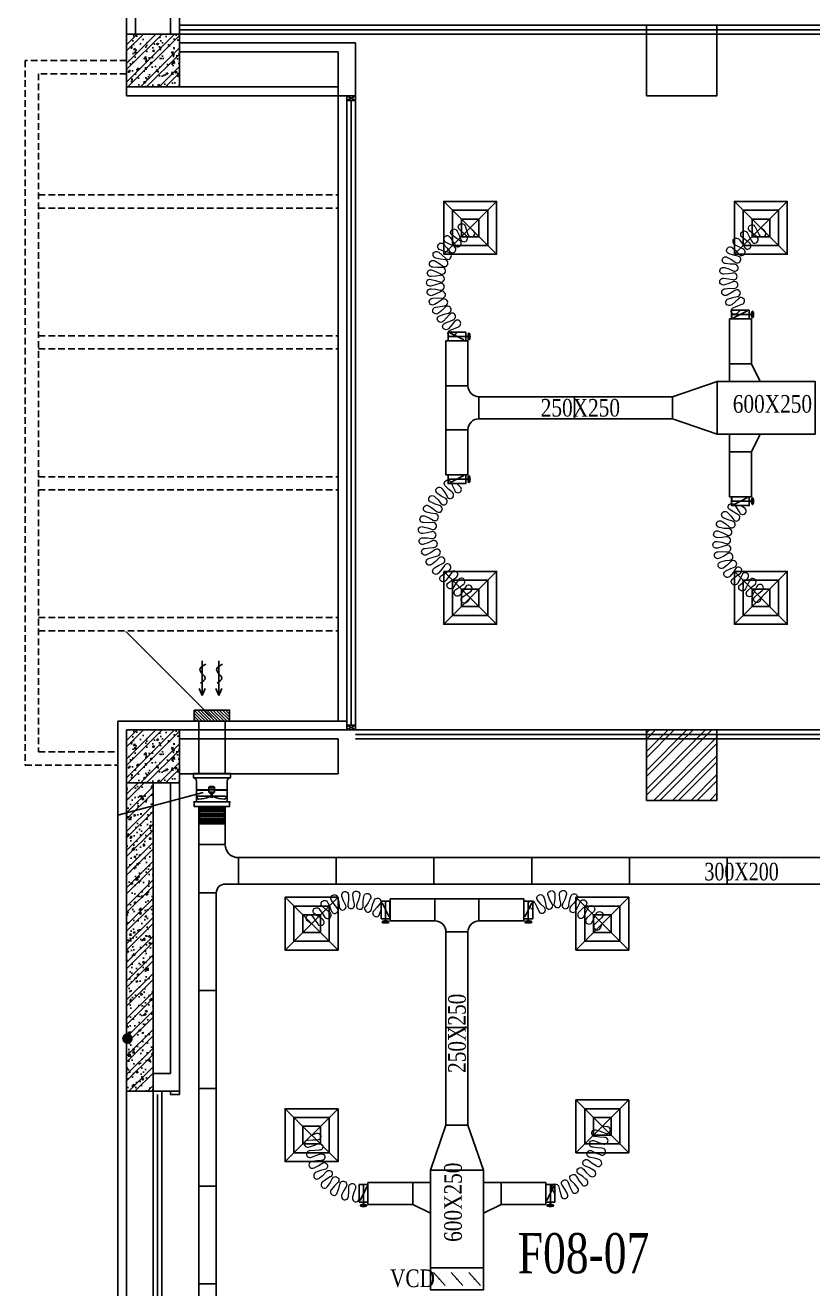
# Model space of a CAD drawing. Header units: metres. Extents: x 352651 to 1421851, y -87441 to -24441.
# Drawn here: x 990632 to 999570, y -62804 to -48460 of the extents above; entities that cross this region are included whole.
import ezdxf
from ezdxf.enums import TextEntityAlignment as Align

# ---------------------------------------------------------------- set-up
doc = ezdxf.new("R2010")
doc.units = ezdxf.units.M
doc.header["$LTSCALE"] = 300
doc.header["$MEASUREMENT"] = 0
doc.linetypes.add('DASHED2', pattern=[0.375, 0.25, -0.125])
for name, color, linetype in [('100', 2, 'CONTINUOUS'), ('bat noi mem', 4, 'CONTINUOUS'), ('CUA', 8, 'CONTINUOUS'), ('CUAGIO', 2, 'CONTINUOUS'), ('dien', 2, 'CONTINUOUS'), ('HATCH', 145, 'CONTINUOUS'), ('KHUAT', 8, 'DASHED2'), ('KT', 1, 'CONTINUOUS'), ('NOITHAT', 145, 'CONTINUOUS'), ('THAY', 9, 'CONTINUOUS'), ('TUONG', 7, 'CONTINUOUS'), ('vach', 6, 'CONTINUOUS')]:
    doc.layers.add(name, color=color, linetype=linetype)
doc.layers.add('noi mem', color=5, linetype='BATTING', lineweight=0)
doc.styles.add('PHU', font='vntimeh.shx', dxfattribs={"width": 0.8})
doc.styles.add('ROMANS', font='romans.shx', dxfattribs={"width": 0.75, "bigfont": 'romancvn.shx'})
doc.linetypes.add('BATTING', pattern='A,0.0001,-0.1,[134,ltypeshp.shx,S=0.1,R=0,X=-0.1,Y=0],-0.2,[134,ltypeshp.shx,S=0.1,R=180,X=0.1,Y=0],-0.1', length=0.4001)

# ---------------------------------------------------------------- blocks, each defined once
blk = doc.blocks.new('cot1')
at = {"layer": 'vach'}
blk.add_lwpolyline([(-400, -400), (400, -400), (400, 400), (-400, 400)], close=True, dxfattribs=at)
blk = doc.blocks.new('SAD')
at = {"layer": 'CUAGIO', "color": 8}
for p, q in [((-300, -300), (300, 300)), ((300, -300), (-300, 300))]:
    blk.add_line(p, q, dxfattribs=at)
at = {"layer": 'CUAGIO'}
blk.add_lwpolyline([(300, -300), (300, 300), (-300, 300), (-300, -300)], close=True, dxfattribs=at)
at = {"layer": 'CUAGIO', "color": 8}
for points in [[(200, -200), (200, 200), (-200, 200), (-200, -200)], [(100, -100), (100, 100), (-100, 100), (-100, -100)]]:
    blk.add_lwpolyline(points, close=True, dxfattribs=at)
blk = doc.blocks.new('1-van gio D200')
at = {"layer": 'CUAGIO'}
h = blk.add_hatch(dxfattribs=at)
h.set_pattern_fill('ANSI31', color=256, scale=100, style=0)
edge = h.paths.add_edge_path()
edge.add_ellipse((486127, -58494), major_axis=(-38.1, 0), ratio=0.310482, start_angle=0, end_angle=360, ccw=False)
for p, q in [((486167, -58437), (486087, -58277)), ((486127, -58257), (486127, -58494))]:
    blk.add_line(p, q, dxfattribs=at)
at = {"layer": 'CUAGIO', "const_width": 3}
for points in [[(486127, -58457), (486177, -58457), (486177, -58257), (486077, -58257), (486077, -58457), (486127, -58457)], [(486167, -58437), (486087, -58277)], [(486127, -58257), (486127, -58494)]]:
    blk.add_lwpolyline(points, dxfattribs=at)
at = {"layer": 'CUAGIO'}
blk.add_lwpolyline([(486177, -58457), (486077, -58457), (486077, -58257), (486177, -58257)], close=True, dxfattribs=at)
at = {"layer": 'CUAGIO', "const_width": 5.35}
blk.add_lwpolyline([(486131, -58357, -1), (486123, -58357, -1)], format="xyb", close=True, dxfattribs=at)
at = {"layer": 'CUAGIO', "extrusion": (0, 0, -1)}
blk.add_ellipse((486127, -58494), major_axis=(-38.1, 0), ratio=0.310482, start_param=-1.570796, end_param=4.712389, dxfattribs=at)
blk = doc.blocks.new('Quat thong gio 2')
at = {"layer": 'CUAGIO', "color": 2}
for p, q in [((604439, -54339), (604439, -54304)), ((604439, -54689), (604439, -54339)), ((604439, -54339), (604676, -54339)), ((604504, -54352), (604504, -54499)), ((604574, -54339), (604574, -54478)), ((604576, -54339), (604576, -54478)), ((604711, -54304), (604711, -54724)), ((604711, -54304), (604711, -54304)), ((604493, -54499), (604493, -54511)), ((604493, -54499), (604512, -54499)), ((604504, -54486), (604497, -54486)), ((604500, -54486), (604500, -54499)), ((604512, -54499), (604512, -54511)), ((604512, -54506), (604535, -54506)), ((604535, -54494), (604551, -54479)), ((604535, -54494), (604535, -54511)), ((604551, -54479), (604551, -54511)), ((604551, -54479), (604598, -54479)), ((604575, -54543), (604575, -54479)), ((604598, -54479), (604598, -54543)), ((604613, -54494), (604613, -54511)), ((604493, -54523), (604493, -54511)), ((604493, -54523), (604512, -54523)), ((604504, -54536), (604497, -54536)), ((604500, -54536), (604500, -54523)), ((604504, -54670), (604504, -54523)), ((604512, -54523), (604512, -54511)), ((604512, -54516), (604535, -54516)), ((604535, -54528), (604535, -54511)), ((604535, -54528), (604551, -54543)), ((604551, -54543), (604551, -54511)), ((604551, -54543), (604598, -54543)), ((604574, -54543), (604574, -54689)), ((604576, -54543), (604576, -54689)), ((604613, -54528), (604613, -54511)), ((604439, -54689), (604676, -54689)), ((604439, -54689), (604439, -54724)), ((604711, -54724), (604711, -54724))]:
    blk.add_line(p, q, dxfattribs=at)
at = {"layer": 'CUAGIO', "color": 2, "const_width": 1}
for points in [[(604439, -54304), (604439, -54339)], [(604439, -54724), (604439, -54689)]]:
    blk.add_lwpolyline(points, dxfattribs=at)
for points in [[(604711, -54304), (604711, -54304, -0.414214), (604676, -54339), (604439, -54339)], [(604711, -54724), (604711, -54724, 0.414214), (604676, -54689), (604439, -54689)]]:
    blk.add_lwpolyline(points, format="xyb", dxfattribs=at)
at = {"layer": 'CUAGIO', "color": 2}
for points in [[(604497, -54486, -0.067078), (604469, -54367, -0.673836), (604504, -54352)], [(604497, -54536, 0.067078), (604469, -54655, 0.673836), (604504, -54670)]]:
    blk.add_lwpolyline(points, format="xyb", dxfattribs=at)
for centre, radius, start, end in [((604676, -54304), 35, 270, 0), ((604575, -54478), 1.5, 213.5573, 326.4427), ((604598, -54494), 15, 0, 90), ((604575, -54544), 1.5, 33.5573, 146.4427), ((604598, -54528), 15, 270, 0), ((604676, -54724), 35, 0, 90)]:
    blk.add_arc(centre, radius, start, end, dxfattribs=at)

msp = doc.modelspace()

# ---------------------------------------------------------------- hatches: boundary and pattern name
at = {"layer": 'dien'}
h = msp.add_hatch(dxfattribs=at)
h.set_pattern_fill('ANSI31', color=256, scale=200, angle=90, style=0)
h.set_pattern_definition([(135, (1001269.04, -816146.812), (-17.6776695, -17.6776695), [])])
h.paths.add_polyline_path([(992550.5, -56233.6), (992550.5, -56359.6), (992950.5, -56359.6), (992950.5, -56233.6)])
at = {"layer": 'HATCH', "linetype": 'Continuous'}
h = msp.add_hatch(dxfattribs=at)
h.set_pattern_fill('ANSI32', color=256, scale=400, style=0)
h.set_pattern_definition([(45, (533849.62, -347750.56), (-106.066017, 106.066017), []), (45, (533920.34, -347750.56), (-106.066017, 106.066017), [])])
h.paths.add_polyline_path([(992082.1, -57059.6), (991782.1, -57059.6), (991782.1, -58612.5), (992082.1, -58612.5)])
h.paths.add_polyline_path([(992082.1, -58612.5), (991782.1, -58612.5), (991782.1, -59359.6), (992082.1, -59359.6)])
h.paths.add_polyline_path([(992082.1, -59359.6), (991782.1, -59359.6), (991782.1, -60559.6), (992082.1, -60559.6)])
h = msp.add_hatch(dxfattribs=at)
h.set_pattern_fill('AR-CONC,_O', color=256, scale=30)
h.set_pattern_definition([(50, (533849.62, -347750.56), (215.178055, -18.82564), [22.5, -247.5]), (355, (533849.62, -347750.56), (-41.6254, 225.65764), [18, -198]), (100.4514, (533867.56, -347752.12), (173.552815, 206.83186), [19.12206, -210.34263]), (46.1842, (533849.62, -347690.56), (320.17231, -49.6557), [33.75, -371.25]), (96.6356, (533876.3, -347694.7), (280.39881, 292.23536), [28.68309, -315.5139]), (351.1842, (533849.62, -347690.56), (280.39858, 292.23558), [27, -297]), (21, (533879.62, -347705.56), (179.072116, -120.78567), [22.5, -247.5]), (326, (533879.62, -347705.56), (72.9946, 217.54501), [18, -198]), (71.4514, (533894.55, -347715.62), (252.06679, 96.75915), [19.12206, -210.34263]), (37.5, (533849.624, -347750.556), (3.647957, 99.868156), [0, -195.6, 0, -201, 0, -198.75]), (7.5, (533849.62, -347750.56), (78.920861, 118.323514), [0, -114.6, 0, -191.1, 0, -75.75]), (327.5, (533782.724, -347750.556), (160.146731, -6.766462), [0, -75, 0, -234, 0, -310.5]), (317.5, (533752.72, -347750.56), (174.95585, 30.031495), [0, -97.5, 0, -155.4, 0, -220.5])])
h.paths.add_polyline_path([(992082.1, -57059.6), (991782.1, -57059.6), (991782.1, -57584, -0.5724516), (991826.8, -57610.2, -0.5724516), (991782.1, -57636.4), (991782.1, -58612.5), (992082.1, -58612.5)])
h.paths.add_polyline_path([(992082.1, -58612.5), (991782.1, -58612.5), (991782.1, -59359.6), (992082.1, -59359.6)])
h.paths.add_polyline_path([(992082.1, -59359.6), (991782.1, -59359.6), (991782.1, -60559.6), (992082.1, -60559.6)])
at = {"layer": 'NOITHAT', "linetype": 'Continuous'}
h = msp.add_hatch(dxfattribs=at)
h.set_pattern_fill('ANSI32,_O', color=256, scale=400)
h.set_pattern_definition([(45, (622184.75, -361850.56), (-106.066017, 106.066017), []), (45, (622255.46, -361850.56), (-106.066017, 106.066017), [])])
h.paths.add_polyline_path([(992082.1, -48959.6), (992082.1, -48559.6), (991782.1, -48559.6), (991782.1, -48959.6)])
h.paths.add_polyline_path([(992382.1, -48959.6), (992382.1, -48559.6), (992082.1, -48559.6), (992082.1, -48959.6)])
h.paths.add_polyline_path([(992082.1, -48959.6), (992082.1, -49159.6), (992382.1, -49159.6), (992382.1, -48959.6)])
h.paths.add_polyline_path([(992082.1, -49159.6), (992082.1, -48959.6), (991782.1, -48959.6), (991782.1, -49159.6)])
h = msp.add_hatch(dxfattribs=at)
h.set_pattern_fill('AR-CONC,_O', color=256, scale=30)
h.set_pattern_definition([(50, (622184.75, -361850.56), (215.178055, -18.82564), [22.5, -247.5]), (355, (622184.75, -361850.56), (-41.6254, 225.65764), [18, -198]), (100.4514, (622202.68, -361852.12), (173.552815, 206.83186), [19.12206, -210.34263]), (46.1842, (622184.75, -361790.56), (320.17231, -49.6557), [33.75, -371.25]), (96.6356, (622211.43, -361794.7), (280.39881, 292.23536), [28.68309, -315.5139]), (351.1842, (622184.75, -361790.56), (280.39858, 292.23558), [27, -297]), (21, (622214.75, -361805.56), (179.072116, -120.78567), [22.5, -247.5]), (326, (622214.75, -361805.56), (72.9946, 217.54501), [18, -198]), (71.4514, (622229.68, -361815.62), (252.06679, 96.75915), [19.12206, -210.34263]), (37.5, (622184.75, -361850.556), (3.647957, 99.868156), [0, -195.6, 0, -201, 0, -198.75]), (7.5, (622184.75, -361850.56), (78.920861, 118.323514), [0, -114.6, 0, -191.1, 0, -75.75]), (327.5, (622117.85, -361850.556), (160.146731, -6.766462), [0, -75, 0, -234, 0, -310.5]), (317.5, (622087.85, -361850.56), (174.95585, 30.031495), [0, -97.5, 0, -155.4, 0, -220.5])])
h.paths.add_polyline_path([(992082.1, -48959.6), (992082.1, -48559.6), (991782.1, -48559.6), (991782.1, -48959.6)])
h.paths.add_polyline_path([(992382.1, -48959.6), (992382.1, -48559.6), (992082.1, -48559.6), (992082.1, -48959.6)])
h.paths.add_polyline_path([(992082.1, -48959.6), (992082.1, -49159.6), (992382.1, -49159.6), (992382.1, -48959.6)])
h.paths.add_polyline_path([(992082.1, -49159.6), (992082.1, -48959.6), (991782.1, -48959.6), (991782.1, -49159.6)])
h = msp.add_hatch(dxfattribs=at)
h.set_pattern_fill('ANSI32,_O', color=256, scale=400)
h.set_pattern_definition([(45, (622184.75, -369750.56), (-106.066017, 106.066017), []), (45, (622255.46, -369750.56), (-106.066017, 106.066017), [])])
h.paths.add_polyline_path([(992082.1, -56859.6), (992082.1, -56459.6), (991782.1, -56459.6), (991782.1, -56859.6)])
h.paths.add_polyline_path([(992382.1, -56859.6), (992382.1, -56459.6), (992082.1, -56459.6), (992082.1, -56859.6)])
h.paths.add_polyline_path([(992082.1, -56859.6), (992082.1, -57059.6), (992382.1, -57059.6), (992382.1, -56859.6)])
h.paths.add_polyline_path([(992082.1, -57059.6), (992082.1, -56859.6), (991782.1, -56859.6), (991782.1, -57059.6)])
h = msp.add_hatch(dxfattribs=at)
h.set_pattern_fill('AR-CONC,_O', color=256, scale=30)
h.set_pattern_definition([(50, (622184.75, -369750.56), (215.178055, -18.82564), [22.5, -247.5]), (355, (622184.75, -369750.56), (-41.6254, 225.65764), [18, -198]), (100.4514, (622202.68, -369752.12), (173.552815, 206.83186), [19.12206, -210.34263]), (46.1842, (622184.75, -369690.56), (320.17231, -49.6557), [33.75, -371.25]), (96.6356, (622211.43, -369694.7), (280.39881, 292.23536), [28.68309, -315.5139]), (351.1842, (622184.75, -369690.56), (280.39858, 292.23558), [27, -297]), (21, (622214.75, -369705.56), (179.072116, -120.78567), [22.5, -247.5]), (326, (622214.75, -369705.56), (72.9946, 217.54501), [18, -198]), (71.4514, (622229.68, -369715.62), (252.06679, 96.75915), [19.12206, -210.34263]), (37.5, (622184.75, -369750.556), (3.647957, 99.868156), [0, -195.6, 0, -201, 0, -198.75]), (7.5, (622184.75, -369750.56), (78.920861, 118.323514), [0, -114.6, 0, -191.1, 0, -75.75]), (327.5, (622117.85, -369750.556), (160.146731, -6.766462), [0, -75, 0, -234, 0, -310.5]), (317.5, (622087.85, -369750.56), (174.95585, 30.031495), [0, -97.5, 0, -155.4, 0, -220.5])])
h.paths.add_polyline_path([(992082.1, -56859.6), (992082.1, -56459.6), (991782.1, -56459.6), (991782.1, -56859.6)])
h.paths.add_polyline_path([(992382.1, -56859.6), (992382.1, -56459.6), (992082.1, -56459.6), (992082.1, -56859.6)])
h.paths.add_polyline_path([(992082.1, -56859.6), (992082.1, -57059.6), (992382.1, -57059.6), (992382.1, -56859.6)])
h.paths.add_polyline_path([(992082.1, -57059.6), (992082.1, -56859.6), (991782.1, -56859.6), (991782.1, -57059.6)])
h = msp.add_hatch(dxfattribs=at)
h.set_pattern_fill('ANSI32,_O', color=256, scale=400)
h.set_pattern_definition([(45, (174941.88, -151621.38), (-106.066017, 106.066017), []), (45, (175012.59, -151621.38), (-106.066017, 106.066017), [])])
h.paths.add_polyline_path([(997682.1, -57259.6), (998482.1, -57259.6), (998482.1, -56459.6), (997682.1, -56459.6)])

# ---------------------------------------------------------------- linework, layer by layer
at = {"layer": '100', "color": 3}
msp.add_line((991774.5, -55343.7), (992750.4, -56319.6), dxfattribs=at)
at = {"layer": 'bat noi mem'}
for p, q in [((992621, -57327), (992601, -57347)), ((992900.6, -57347), (992601, -57347)), ((992601, -57347), (992621, -57367)), ((992621, -57367), (992601, -57387)), ((992880.6, -57327), (992621, -57327)), ((992880.6, -57367), (992621, -57367)), ((992880.6, -57327), (992900.6, -57347)), ((992900.6, -57347), (992880.6, -57367)), ((992880.6, -57367), (992900.6, -57387)), ((992900.6, -57387), (992601, -57387)), ((992601, -57387), (992621, -57407)), ((992621, -57407), (992601, -57427)), ((992900.6, -57427), (992601, -57427)), ((992601, -57427), (992621, -57447)), ((992621, -57447), (992601, -57467)), ((992900.6, -57467), (992601, -57467)), ((992601, -57467), (992621, -57487)), ((992621, -57487), (992601, -57507)), ((992900.6, -57507), (992601, -57507)), ((992601, -57507), (992621, -57527)), ((992880.6, -57407), (992621, -57407)), ((992880.6, -57447), (992621, -57447)), ((992880.6, -57487), (992621, -57487)), ((992900.6, -57387), (992880.6, -57407)), ((992880.6, -57407), (992900.6, -57427)), ((992900.6, -57427), (992880.6, -57447)), ((992880.6, -57447), (992900.6, -57467)), ((992900.6, -57467), (992880.6, -57487)), ((992880.6, -57487), (992900.6, -57507)), ((992900.6, -57507), (992880.6, -57527)), ((992900.6, -57527), (992601, -57527))]:
    msp.add_line(p, q, dxfattribs=at)
at = {"layer": 'CUA', "linetype": 'Continuous'}
for p, q in [((992382.1, -48459.6), (1003182.1, -48459.6)), ((992382.1, -48509.6), (1003182.1, -48509.6)), ((992382.1, -48559.6), (1003182.1, -48559.6)), ((994282.1, -49312.3), (994282.1, -56406.8)), ((994332.1, -49312.3), (994332.1, -56406.8)), ((994382.1, -49212.3), (994382.1, -56406.8)), ((994382.1, -56459.6), (1003182.1, -56459.6)), ((994382.1, -56509.6), (1003182.1, -56509.6)), ((994382.1, -56559.6), (1003182.1, -56559.6)), ((992082.1, -64559.6), (992082.1, -60559.6)), ((992082.1, -60559.6), (992082.1, -64559.6)), ((992132.1, -60599.6), (992132.1, -64519.6)), ((992182.1, -60559.6), (992182.1, -64559.6))]:
    msp.add_line(p, q, dxfattribs=at)
at = {"layer": 'CUA'}
for p, q in [((994381.7, -49259.6), (994282.1, -49259.6)), ((994381.7, -49259.6), (994282.1, -49312.3)), ((994282.1, -49259.6), (994381.7, -49312.3)), ((994282.1, -49259.6), (994282.1, -49312.3)), ((994282.1, -49312.3), (994381.7, -49312.3)), ((994381.7, -49259.6), (994381.7, -49312.3)), ((994282.1, -56406.8), (994381.7, -56406.8)), ((994381.7, -56459.6), (994282.1, -56406.8)), ((994282.1, -56459.6), (994381.7, -56406.8)), ((994282.1, -56459.6), (994282.1, -56406.8)), ((994381.7, -56459.6), (994282.1, -56459.6)), ((994381.7, -56459.6), (994381.7, -56406.8))]:
    msp.add_line(p, q, dxfattribs=at)
at = {"layer": 'CUA', "linetype": 'Continuous'}
msp.add_lwpolyline([(992382.1, -60559.6), (992382.1, -60599.6), (992282.1, -60599.6), (992282.1, -60559.6)], close=True, dxfattribs=at)
at = {"layer": 'CUAGIO'}
for p, q in [((998875.3, -51792.4), (998625.3, -51792.4)), ((998625.3, -51792.4), (998625.3, -52502.4)), ((998875.3, -52302.4), (998875.3, -51792.4)), ((995657.1, -52042.4), (995407.1, -52042.4)), ((998875.3, -52302.4), (998625.3, -52302.4)), ((998875.3, -52302.4), (998975.3, -52502.4)), ((995657.1, -52552.4), (995407.1, -52552.4)), ((995782.1, -52677.4), (995782.1, -52927.4)), ((995407.1, -53052.4), (995657.1, -53052.4)), ((998625.3, -53812.4), (998625.3, -53102.4)), ((998875.3, -53302.4), (998975.3, -53102.4)), ((998875.3, -53302.4), (998625.3, -53302.4)), ((998875.3, -53302.4), (998875.3, -53812.4)), ((995657.1, -53562.4), (995407.1, -53562.4)), ((998875.3, -53812.4), (998625.3, -53812.4)), ((992600.5, -56359.6), (992600.6, -56955)), ((992900.6, -56955), (992900.5, -56359.6)), ((992540.5, -57005), (992540.5, -56955)), ((992550.5, -56955), (992950.5, -56955)), ((992960.5, -57005), (992960.5, -56955)), ((992550.5, -57327), (992550.5, -57277)), ((992550.5, -57277), (992550.5, -57327)), ((992550.5, -57327), (992950.5, -57327)), ((992900.5, -57327), (992600.5, -57327)), ((992600.6, -57327), (992600.6, -57759.6)), ((992900.6, -57753.6), (992900.6, -57327)), ((992950.5, -57327), (992950.5, -57277)), ((992950.5, -57327), (992950.5, -57277)), ((992600.6, -57759.6), (992600.6, -63914)), ((992900.6, -57759.6), (992600.6, -57759.6)), ((993409.7, -57909.6), (993050.6, -57909.6)), ((993050.6, -57909.6), (993050.6, -58209.6)), ((993409.7, -57909.6), (1002640.6, -57909.6)), ((994160.6, -57909.6), (994160.6, -58209.6)), ((995270.6, -57909.6), (995270.6, -58209.6)), ((996380.6, -57909.6), (996380.6, -58209.6)), ((997490.6, -57909.6), (997490.6, -58209.6)), ((998600.6, -57909.6), (998600.6, -58209.6)), ((998600.6, -57909.6), (998600.6, -58209.6)), ((993409.7, -58209.6), (992900.6, -58209.6)), ((993409.7, -58209.6), (1007190.1, -58209.5)), ((992800.6, -58309.6), (992600.6, -58309.6)), ((992800.6, -58303.6), (992800.6, -63913.4)), ((994772.1, -58628), (994772.1, -58378)), ((995282.1, -58628), (995282.1, -58378)), ((995782.1, -58378), (995782.1, -58628)), ((996292.1, -58628), (996292.1, -58378)), ((995407.1, -58753), (995657.1, -58753)), ((992800.6, -59419.6), (992600.6, -59419.6)), ((992800.6, -60529.6), (992600.6, -60529.6)), ((992800.6, -61639.6), (992600.6, -61639.6)), ((994522.1, -61846.1), (994522.1, -61596.1)), ((994522.1, -61596.1), (995232.1, -61596.1)), ((995032.1, -61846.1), (995032.1, -61596.1)), ((996542.1, -61596.1), (995832.1, -61596.1)), ((996032.1, -61846.1), (996032.1, -61596.1)), ((996542.1, -61846.1), (996542.1, -61596.1)), ((995032.1, -61846.1), (994522.1, -61846.1)), ((995032.1, -61846.1), (995232.1, -61946.1)), ((996032.1, -61846.1), (995832.1, -61946.1)), ((996032.1, -61846.1), (996542.1, -61846.1)), ((995832.1, -62568), (995232.1, -62568)), ((995399, -62767.3), (995265.1, -62618.7)), ((995599, -62767.3), (995465.1, -62618.7)), ((995799, -62767.3), (995665.1, -62618.7)), ((992800.6, -62749.6), (992600.6, -62749.6))]:
    msp.add_line(p, q, dxfattribs=at)
at = {"layer": 'CUAGIO', "ltscale": 1.5}
for p, q in [((995407.1, -52042.4), (995407.1, -53562.4)), ((994772.1, -58378), (996292.1, -58378))]:
    msp.add_line(p, q, dxfattribs=at)
at = {"layer": 'CUAGIO', "color": 6, "ltscale": 100}
for p, q in [((992640, -55675), (992640, -56070)), ((992830, -55675), (992830, -56070)), ((992640, -56070), (992605.3, -55988.6)), ((992640, -56070), (992674.8, -55988.6)), ((992830, -56070), (992795.3, -55988.6)), ((992830, -56070), (992864.8, -55988.6))]:
    msp.add_line(p, q, dxfattribs=at)
at = {"layer": 'CUAGIO', "color": 2}
for p, q in [((992600.5, -56955), (992900.5, -56955)), ((992900.5, -57327), (992600.5, -57327))]:
    msp.add_line(p, q, dxfattribs=at)
at = {"layer": 'CUAGIO', "color": 3}
msp.add_line((991682.1, -57425.8), (992650.8, -57170.9), dxfattribs=at)
at = {"layer": 'CUAGIO'}
for points in [[(998850.3, -51792.4), (998850.3, -51742.4), (998650.3, -51742.4), (998650.3, -51792.4)], [(998487.1, -53102.4), (998487.1, -52502.4), (997977.1, -52677.4), (997977.1, -52927.4)], [(997977.1, -52677.4), (996867.1, -52677.4), (996867.1, -52927.4), (997977.1, -52927.4)], [(998850.3, -53812.4), (998850.3, -53862.4), (998650.3, -53862.4), (998650.3, -53812.4)], [(995407.1, -60948), (995407.1, -59838), (995657.1, -59838), (995657.1, -60948)], [(995832.1, -61458), (995232.1, -61458), (995407.1, -60948), (995657.1, -60948)], [(994522.1, -61821.1), (994472.1, -61821.1), (994472.1, -61621.1), (994522.1, -61621.1)], [(996542.1, -61821.1), (996592.1, -61821.1), (996592.1, -61621.1), (996542.1, -61621.1)], [(995232.1, -62568), (995832.1, -62568), (995832.1, -62818), (995232.1, -62818)]]:
    msp.add_lwpolyline(points, close=True, dxfattribs=at)
for points in [[(995657.1, -52042.4), (995657.1, -52552.4, 0.4142136), (995782.1, -52677.4), (996867.1, -52677.4), (996867.1, -52927.4), (995782.1, -52927.4, 0.4142136), (995657.1, -53052.4), (995657.1, -53237.4)], [(995657.1, -53562.4), (995657.1, -53052.4, -0.4142136), (995782.1, -52927.4), (996867.1, -52927.4), (996867.1, -52677.4), (995782.1, -52677.4, -0.4142136), (995657.1, -52552.4), (995657.1, -52367.4)], [(994772.1, -58628), (995282.1, -58628, -0.4142136), (995407.1, -58753), (995407.1, -59838), (995657.1, -59838), (995657.1, -58753, -0.4142136), (995782.1, -58628), (995967.1, -58628)], [(996292.1, -58628), (995782.1, -58628, 0.4142136), (995657.1, -58753), (995657.1, -59838), (995407.1, -59838), (995407.1, -58753, 0.4142136), (995282.1, -58628), (995097.1, -58628)]]:
    msp.add_lwpolyline(points, format="xyb", dxfattribs=at)
at = {"layer": 'CUAGIO', "color": 2}
for points in [[(998487.1, -52502.4), (998487.1, -53102.4), (999597.1, -53102.4), (999597.1, -52502.4)], [(992540.5, -57005), (992960.5, -57005), (992960.5, -56955), (992540.5, -56955)], [(992550.5, -57277), (992950.5, -57277), (992950.5, -57327), (992550.5, -57327)], [(995232.1, -61458), (995832.1, -61458), (995832.1, -62568), (995232.1, -62568)]]:
    msp.add_lwpolyline(points, close=True, dxfattribs=at)
at = {"layer": 'CUAGIO', "const_width": 10}
for points in [[(995327.1, -62693, 1), (995337.1, -62693, 1)], [(995527.1, -62693, 1), (995537.1, -62693, 1)], [(995727.1, -62693, 1), (995737.1, -62693, 1)]]:
    msp.add_lwpolyline(points, format="xyb", close=True, dxfattribs=at)
at = {"layer": 'CUAGIO'}
for centre, radius, start, end in [((993050.6, -57759.6), 150, 180.0053, 270), ((992900.6, -58309.6), 100, 90, 180)]:
    msp.add_arc(centre, radius, start, end, dxfattribs=at)
at = {"layer": 'CUAGIO', "color": 9, "ltscale": 100}
for points in [[(992680, -55713), (992612.5, -55778.5), (992674.5, -55871), (992620.5, -55927)], [(992870, -55713), (992802.5, -55778.5), (992864.5, -55871), (992810.5, -55927)]]:
    msp.add_spline(points, degree=3, dxfattribs=at)
at = {"layer": 'dien'}
msp.add_lwpolyline([(992550.5, -56233.6), (992550.5, -56359.6), (992950.5, -56359.6), (992950.5, -56233.6)], close=True, dxfattribs=at)
at = {"layer": 'KHUAT'}
for p, q in [((990632.1, -48859.6), (990632.1, -56859.6)), ((991782.1, -48859.6), (990632.1, -48859.6)), ((991782.1, -49009.6), (990782.1, -49009.6)), ((990782.1, -49009.6), (990782.1, -56709.6)), ((990782.1, -50384.6), (994182.1, -50384.6)), ((990782.1, -50534.6), (994182.1, -50534.6)), ((990782.1, -51984.6), (994182.1, -51984.6)), ((990782.1, -52134.6), (994182.1, -52134.6)), ((990782.1, -53584.6), (994182.1, -53584.6)), ((990782.1, -53734.6), (994182.1, -53734.6)), ((990782.1, -55184.6), (994182.1, -55184.6)), ((990782.1, -55334.6), (994182.1, -55334.6)), ((990782.1, -56709.6), (991682.1, -56709.6)), ((990632.1, -56859.6), (991682.1, -56859.6))]:
    msp.add_line(p, q, dxfattribs=at)
at = {"layer": 'noi mem', "linetype": 'ByBlock', "ltscale": 1.5}
for points in [[(995532.1, -51942.4), (995499.4, -51982.1, -1.3333333), (995454.8, -51921.8), (995502.4, -51902.1), (995550, -51882.5, 1.3333333), (995505.5, -51822.2), (995472.7, -51861.9), (995439.9, -51901.7, -1.3333333), (995395.3, -51841.4), (995443, -51821.7), (995490.6, -51802.2, 1.3333333), (995446.2, -51741.8), (995413.3, -51781.4), (995378, -51819.5, -1.3333333), (995336.8, -51756.9), (995385.9, -51739.6), (995435.2, -51726.4, 1.3333333), (995398.8, -51660.9), (995361.6, -51695.9), (995321.1, -51728.5, -1.3333333), (995289.5, -51660.4), (995340.5, -51650.5), (995391.3, -51644.7, 1.3333333), (995364.8, -51574.6), (995322.8, -51603.8), (995278, -51630.1, -1.3333333), (995256.7, -51558.1), (995308.7, -51555.8), (995359.7, -51557.5, 1.3333333), (995343.8, -51484.2), (995298, -51506.9), (995249.8, -51526.4, -1.3333333), (995239.3, -51452.2), (995291, -51457.4), (995341.3, -51466.5, 1.3333333), (995336.2, -51391.7), (995287.6, -51407.5), (995237.1, -51419.8, -1.3333333), (995237.5, -51344.8), (995287.9, -51357.5), (995336.3, -51373.9, 1.3333333), (995342.2, -51299.1), (995291.8, -51307.7), (995240, -51312.4, -1.3333333), (995251.4, -51238.3), (995299.4, -51258.3), (995344.9, -51281.5, 1.3333333), (995361.7, -51208.4), (995310.6, -51209.5), (995258.7, -51206.6, -1.3333333), (995280.7, -51134.9), (995325.3, -51161.7), (995366.9, -51191.4, 1.3333333), (995394.2, -51121.5), (995343.5, -51115.1), (995292.6, -51104.7, -1.3333333), (995324.9, -51037), (995365, -51070), (995401.8, -51105.4, 1.3333333), (995439, -51040.3), (995389.8, -51026.6), (995341, -51008.8, -1.3333333), (995382.8, -50946.6), (995417.7, -50985.1), (995449, -51025.5, 1.3333333), (995495.3, -50966.5), (995448.6, -50945.8), (995402.9, -50921, -1.3333333), (995453.4, -50865.6), (995482.3, -50908.8), (995507.3, -50953.3, 1.3333333), (995561.7, -50901.7), (995518.6, -50874.4), (995477, -50843.2, -1.3333333), (995535, -50795.8), (995557.3, -50842.7), (995575.5, -50890.5, 1.3333333), (995636.9, -50847.4), (995598.2, -50814), (995560.5, -50778.8, -1.3333333), (995623.4, -50738), (995640.2, -50786.8), (995656.9, -50835.5, 1.3333333), (995719.8, -50794.7), (995682.1, -50759.6)], [(998750.3, -51692.4), (998713.3, -51727.5, -1.3333333), (998673.1, -51664.1), (998720.6, -51645.6), (998768.1, -51627.3, 1.3333333), (998728.1, -51563.9), (998691.1, -51598.9), (998651.1, -51631.6, -1.3333333), (998615.5, -51565.6), (998664.8, -51550.2), (998714.1, -51540.4, 1.3333333), (998685.4, -51471.1), (998643.6, -51499.1), (998597.9, -51523.1, -1.3333333), (998576.4, -51451.2), (998627.8, -51446.1), (998678.1, -51446.5, 1.3333333), (998664, -51372.8), (998617.4, -51391.8), (998567.7, -51406, -1.3333333), (998561.2, -51331.3), (998612.6, -51336.7), (998661.7, -51347.2, 1.3333333), (998662.8, -51272.2), (998613.4, -51281.4), (998561.9, -51285.2, -1.3333333), (998570.6, -51210.8), (998619.8, -51226.4), (998665.8, -51246.7, 1.3333333), (998682.1, -51173.5), (998631.8, -51172.4), (998580.6, -51165.8, -1.3333333), (998604.2, -51094.6), (998649.2, -51119.9), (998690.1, -51149.1, 1.3333333), (998720.9, -51080.7), (998671.9, -51069.5), (998623, -51052.6, -1.3333333), (998660.6, -50987.7), (998699.5, -51021.6), (998733.7, -51058.4, 1.3333333), (998777.7, -50997.7), (998731.9, -50976.8), (998687.5, -50950.4, -1.3333333), (998737.4, -50894.4), (998768.7, -50935.5), (998794.8, -50978.5, 1.3333333), (998850.1, -50927.8), (998809.5, -50898.1), (998770.5, -50865.3, -1.3333333), (998829, -50818.3), (998852.7, -50863.4), (998876.3, -50908.6, 1.3333333), (998934.8, -50861.7), (998895.8, -50828.8), (998856.9, -50796, -1.3333333), (998915.4, -50749), (998939, -50794.2), (998962.6, -50839.3, 1.3333333), (999021.1, -50792.4), (998982.1, -50759.6)], [(995682.1, -54959.6), (995653, -55001.2, -1.3333333), (995600.1, -54948), (995641.9, -54919.1), (995683.6, -54890.2, 1.3333333), (995630.7, -54837), (995601.6, -54878.7), (995572.5, -54920.3, -1.3333333), (995519.5, -54867.1), (995561.3, -54838.2), (995603, -54809.3, 1.3333333), (995550.1, -54756.1), (995521, -54797.7), (995491.9, -54839.4, -1.3333333), (995439, -54786.2), (995480.7, -54757.3), (995522.5, -54728.4, 1.3333333), (995469.6, -54675.2), (995440.4, -54716.8), (995411.3, -54758.5, -1.3333333), (995358.4, -54705.3), (995400.2, -54676.4), (995441.9, -54647.7, 1.3333333), (995389.3, -54594.3), (995360.1, -54635.8), (995327.4, -54675.5, -1.3333333), (995278.6, -54618.5), (995322.9, -54592.4), (995368.4, -54571.3, 1.3333333), (995325.2, -54510), (995290, -54545.8), (995250.6, -54578.8, -1.3333333), (995213.2, -54513.7), (995261.6, -54496.3), (995310.3, -54484, 1.3333333), (995279.2, -54415.7), (995238, -54444.3), (995193.1, -54469.4, -1.3333333), (995168.5, -54398.6), (995219.3, -54390.4), (995269.3, -54387.4, 1.3333333), (995251.5, -54314.5), (995205.7, -54335), (995156.9, -54351.3, -1.3333333), (995145.9, -54277.1), (995197.4, -54278.5), (995247.1, -54284.9, 1.3333333), (995243.1, -54210), (995194.3, -54221.5), (995143.3, -54228.5, -1.3333333), (995146.4, -54153.5), (995196.6, -54164.5), (995244.3, -54180, 1.3333333), (995254.3, -54105.7), (995204.2, -54108), (995152.9, -54105.3, -1.3333333), (995169.8, -54032.2), (995217.1, -54052.4), (995261.1, -54076.4, 1.3333333), (995284.7, -54005.3), (995235.1, -53998.2), (995185.1, -53986, -1.3333333), (995215.3, -53917.4), (995258.1, -53946), (995296.8, -53977.8, 1.3333333), (995333.3, -53912.3), (995285.8, -53896.1), (995239, -53874.8, -1.3333333), (995281.4, -53813), (995318.1, -53849.1), (995350.3, -53887.5, 1.3333333), (995398.3, -53829.9), (995354.7, -53805.2), (995312.6, -53775.6, -1.3333333), (995365.8, -53722.7), (995395.2, -53765), (995419.6, -53808.8, 1.3333333), (995477.5, -53761.1), (995439.2, -53728.7), (995402.8, -53693.2, -1.3333333), (995463.7, -53649.6), (995485.6, -53695.5), (995507.3, -53741.4, 1.3333333), (995568.4, -53697.9), (995532.1, -53662.4)], [(998997.5, -54944.2), (998974.9, -54990, -1.3333333), (998916.1, -54943.5), (998955.5, -54910.9), (998994.8, -54878.3, 1.3333333), (998936, -54831.8), (998913.4, -54877.6), (998890.7, -54923.5, -1.3333333), (998831.9, -54877), (998871.3, -54844.4), (998910.7, -54811.8, 1.3333333), (998851.8, -54765.2), (998829.2, -54811.1), (998806.6, -54856.9, -1.3333333), (998747.7, -54810.4), (998787.1, -54777.8), (998826.5, -54745.2, 1.3333333), (998767.6, -54698.7), (998745, -54744.6), (998721.2, -54790.3, -1.3333333), (998663.3, -54742.7), (998703.6, -54710.5), (998746, -54683.2, 1.3333333), (998693, -54630.2), (998665.7, -54672.5), (998632.9, -54712.7, -1.3333333), (998585.9, -54654.3), (998632.1, -54630.8), (998679.3, -54613.1, 1.3333333), (998638.7, -54550), (998603, -54585.7), (998562.5, -54618, -1.3333333), (998528.9, -54550.9), (998579, -54537.7), (998628.9, -54530.5, 1.3333333), (998602.6, -54460.2), (998560.2, -54487.5), (998513.7, -54510.5, -1.3333333), (998495, -54437.9), (998546.8, -54435.6), (998597.1, -54439, 1.3333333), (998586.2, -54364.8), (998539, -54382.5), (998488.8, -54395.2, -1.3333333), (998485.8, -54320.3), (998536.9, -54329), (998585.4, -54342.9, 1.3333333), (998590.4, -54268.1), (998540.5, -54275.5), (998488.7, -54277.2, -1.3333333), (998501.7, -54203.4), (998549.8, -54222.6), (998594.2, -54246.5, 1.3333333), (998614.9, -54174.5), (998564.6, -54171.1), (998513.6, -54161.9, -1.3333333), (998541.9, -54092.4), (998584.9, -54121.5), (998623.2, -54154.2, 1.3333333), (998658.7, -54088.1), (998610.2, -54074.2), (998562.3, -54054.4, -1.3333333), (998604.7, -53992.5), (998640.5, -54029.9), (998671.1, -54070.1, 1.3333333), (998719.7, -54013), (998675.3, -53989.1), (998632, -53961.9, -1.3333333), (998684.4, -53908.2), (998712.8, -53950.7), (998741.1, -53993.3, 1.3333333), (998793.5, -53939.7), (998750.3, -53912.4)], [(993882.1, -58659.6), (993840.3, -58630.7, -1.3333333), (993893.2, -58577.6), (993922.2, -58619.4), (993951.1, -58661.2, 1.3333333), (994004.1, -58608.1), (993962.2, -58579.2), (993920.3, -58550.4, -1.3333333), (993973.3, -58497.3), (994002.2, -58539.1), (994029.5, -58581.2, 1.3333333), (994083.9, -58529.6), (994043.4, -58500.1), (994005.5, -58464.9, -1.3333333), (994065.5, -58419.9), (994088.7, -58466.1), (994105.3, -58513.2, 1.3333333), (994170.3, -58475.8), (994137.8, -58437.8), (994109.4, -58394.6, -1.3333333), (994178.4, -58365.2), (994189.9, -58415.6), (994194.8, -58465.3, 1.3333333), (994266.9, -58444.4), (994244.4, -58399.8), (994227.1, -58351.1, -1.3333333), (994301.2, -58339), (994300.3, -58390.6), (994293.2, -58440.1, 1.3333333), (994368.1, -58437), (994356.9, -58388.3), (994351.8, -58336.9, -1.3333333), (994426.6, -58342.8), (994413.4, -58392.8), (994394.7, -58439.1, 1.3333333), (994468.2, -58454), (994469, -58404), (994476.3, -58352.8, -1.3333333), (994547.5, -58376.4), (994522.8, -58421.8), (994493.5, -58462.4, 1.3333333), (994561.4, -58494.3), (994574, -58445.9), (994591.3, -58398, -1.3333333), (994656.1, -58435.6), (994623.1, -58474.4), (994590, -58512.9, 1.3333333), (994654.7, -58550.8), (994672.1, -58503)], [(996392.1, -58503), (996355.2, -58468, -1.3333333), (996415.8, -58423.8), (996437.9, -58469.6), (996459.7, -58515.3, 1.3333333), (996520.5, -58471.4), (996483.9, -58436.3), (996451, -58396.2, -1.3333333), (996516.4, -58359.5), (996533.4, -58408.6), (996541.5, -58457.7, 1.3333333), (996612, -58432), (996586.7, -58389.3), (996568.2, -58340.7, -1.3333333), (996641.9, -58326.8), (996642.4, -58378.7), (996634.5, -58427.8, 1.3333333), (996709.4, -58425.9), (996699.1, -58377.3), (996696.9, -58325.4, -1.3333333), (996771.2, -58335.6), (996755.2, -58385), (996732.1, -58429, 1.3333333), (996803.8, -58451), (996809.4, -58401.7), (996823.9, -58351.8, -1.3333333), (996891.1, -58385), (996860.2, -58426.8), (996824.6, -58462.2, 1.3333333), (996886.3, -58504.8), (996906.9, -58459.1), (996928.9, -58413.3, -1.3333333), (996989.6, -58457.5), (996952.7, -58492.5), (996915.9, -58527.6, 1.3333333), (996976.6, -58571.7), (996998.6, -58525.9), (997020.7, -58480.1, -1.3333333), (997081.3, -58524.3), (997044.5, -58559.3), (997007.7, -58594.4, 1.3333333), (997068.3, -58638.5), (997090.4, -58592.7), (997112.4, -58547, -1.3333333), (997173.1, -58591.1), (997136.3, -58626.2), (997099.5, -58661.2, 1.3333333), (997160.1, -58705.4), (997182.1, -58659.6)], [(996642.1, -61721.1), (996617.3, -61677.2, -1.3333333), (996686.8, -61648.9), (996699.7, -61697.6), (996713.2, -61746.4, 1.3333333), (996782.4, -61717.6), (996757.2, -61673.7), (996729.1, -61632.7, -1.3333333), (996795.9, -61598.6), (996812.6, -61645.3), (996834.6, -61691.5, 1.3333333), (996897.8, -61651.1), (996865.1, -61611.8), (996829.7, -61577, -1.3333333), (996888.7, -61530.7), (996914.1, -61573.4), (996944.5, -61614.6, 1.3333333), (996998.8, -61562.8), (996959.2, -61530.5), (996917.8, -61503, -1.3333333), (996966.9, -61446.4), (997000, -61483.4), (997037.6, -61518, 1.3333333), (997081.1, -61456.9), (997036, -61432.7), (996990.2, -61413.7, -1.3333333), (997027.6, -61348.7), (997067.1, -61378.7), (997110.7, -61405.5, 1.3333333), (997141.7, -61337.2), (997092.8, -61322.1), (997044.2, -61312.1, -1.3333333), (997068.5, -61241.2), (997113, -61263.2), (997160.6, -61281.4, 1.3333333), (997178.4, -61208.5), (997127.8, -61202.7), (997077.6, -61198, -1.3333333), (997094, -61124.8), (997141.4, -61141.9), (997188.8, -61159, 1.3333333), (997205.2, -61085.8), (997155, -61081.1), (997104.8, -61076.4, -1.3333333), (997121.1, -61003.2), (997168.6, -61020.3), (997216, -61037.5, 1.3333333), (997232.3, -60964.3), (997182.1, -60959.6)], [(993882.1, -61059.6), (993929.6, -61042.1, -1.3333333), (993944.4, -61115.6), (993893.9, -61117.8), (993843.3, -61120.1, 1.3333333), (993858.2, -61193.6), (993905.6, -61176.1), (993953.1, -61158.6, -1.3333333), (993967.9, -61232.1), (993917.4, -61234.4), (993866.8, -61236.6, 1.3333333), (993881.6, -61310.1), (993929.1, -61292.6), (993976.5, -61275, -1.3333333), (993991.5, -61348.5), (993941, -61350.9), (993890, -61358, 1.3333333), (993911.5, -61429.8), (993958, -61407.8), (993999.7, -61380.7, -1.3333333), (994030.2, -61449.3), (993982.2, -61462.1), (993934.6, -61481.9, 1.3333333), (993973.5, -61546), (994013, -61512.8), (994046.5, -61476.1, -1.3333333), (994093.3, -61534.7), (994050.1, -61559.2), (994009.1, -61590.4, 1.3333333), (994063, -61642.6), (994092.8, -61600.5), (994115.9, -61556.6, -1.3333333), (994176, -61601.4), (994140.4, -61636.1), (994108.6, -61676.6, 1.3333333), (994173.9, -61713.4), (994192.1, -61665.2), (994203.3, -61616.8, -1.3333333), (994272.8, -61645), (994247.2, -61687.5), (994226.7, -61734.8, 1.3333333), (994299.2, -61753.9), (994304.6, -61702.7), (994304.8, -61652.2, -1.3333333), (994378.9, -61664.1), (994363.3, -61712.1), (994348, -61760.3, 1.3333333), (994422.1, -61771.7), (994422.1, -61721.1)]]:
    msp.add_lwpolyline(points, format="xyb", dxfattribs=at)
at = {"layer": 'THAY'}
for p, q in [((991782.1, -49059.6), (991782.1, -49159.6)), ((991782.1, -49059.6), (991782.1, -49159.6)), ((991682.1, -76159.6), (991682.1, -56359.6)), ((991682.1, -56359.6), (994282.1, -56359.6)), ((991782.1, -56559.6), (991782.1, -56459.6)), ((991782.1, -56559.6), (991782.1, -56459.6))]:
    msp.add_line(p, q, dxfattribs=at)
at = {"layer": 'THAY', "linetype": 'Continuous'}
for p, q in [((994182.1, -49159.6), (994182.1, -56359.6)), ((991782.1, -64559.6), (991782.1, -60559.6))]:
    msp.add_line(p, q, dxfattribs=at)
at = {"layer": 'THAY', "linetype": 'Continuous', "const_width": 60}
msp.add_lwpolyline([(991761.6, -59963.5, 1), (991821.6, -59963.5, 1)], format="xyb", close=True, dxfattribs=at)
at = {"layer": 'TUONG'}
for p, q in [((991782.1, -47859.6), (991782.1, -49259.6)), ((992382.1, -47859.6), (992382.1, -48559.6)), ((991882.1, -48059.6), (991882.1, -48559.6)), ((992282.1, -48059.6), (992282.1, -48559.6)), ((992382.1, -48659.6), (994382.1, -48659.6)), ((992382.1, -48759.6), (994182.1, -48759.6)), ((994182.1, -49159.6), (994182.1, -48759.6)), ((994382.1, -49259.6), (994382.1, -48659.6)), ((992382.1, -49159.6), (994182.1, -49159.6)), ((991782.1, -49259.6), (994382.1, -49259.6)), ((991782.1, -56459.6), (994382.1, -56459.6)), ((991782.1, -56459.6), (991782.1, -60559.6)), ((992382.1, -56559.6), (994182.1, -56559.6)), ((994182.1, -56559.6), (994182.1, -56959.6)), ((991782.1, -57059.6), (991782.1, -60559.6)), ((992082.1, -57059.6), (992082.1, -60559.6)), ((992282.1, -57059.6), (992282.1, -60359.6)), ((992382.1, -56959.6), (994182.1, -56959.6)), ((992382.1, -57059.6), (992382.1, -60559.6)), ((991782.1, -57259.6), (991782.1, -57959.6)), ((992082.1, -60359.6), (992282.1, -60359.6)), ((991782.1, -60559.6), (992382.1, -60559.6))]:
    msp.add_line(p, q, dxfattribs=at)
at = {"layer": 'vach'}
for points in [[(991782.1, -49159.6), (992382.1, -49159.6), (992382.1, -48559.6), (991782.1, -48559.6)], [(991782.1, -57059.6), (992382.1, -57059.6), (992382.1, -56459.6), (991782.1, -56459.6)]]:
    msp.add_lwpolyline(points, close=True, dxfattribs=at)

# ---------------------------------------------------------------- block references
at = {"layer": 'CUAGIO'}
for name, p, rotation in [('SAD', (995682.1, -50759.6), 270), ('SAD', (998982.1, -50759.6), 270), ('1-van gio D200', (940392.9, -537869.4), 90), ('1-van gio D200', (937174.8, -539739.4), 90), ('1-van gio D200', (940392.9, -539989.4), 90), ('SAD', (997182.1, -58659.6), 180), ('SAD', (997182.1, -60959.6), 180)]:
    msp.add_blockref(name, p, dxfattribs=dict(at, rotation=rotation))
at = {"layer": 'CUAGIO', "xscale": -1}
for name, p, rotation in [('1-van gio D200', (937174.8, 434134.6), 90), ('SAD', (995682.1, -54959.6), 270), ('SAD', (998982.1, -54959.6), 270), ('SAD', (993882.1, -58659.6), 180), ('SAD', (993882.1, -61059.6), 180)]:
    msp.add_blockref(name, p, dxfattribs=dict(at, rotation=rotation))
at = {"layer": 'CUAGIO', "color": 2, "rotation": 90}
msp.add_blockref('Quat thong gio 2', (938236.3, -661715.8), dxfattribs=at)
at = {"layer": 'CUAGIO'}
msp.add_blockref('1-van gio D200', (508595, -145.6), dxfattribs=at)
at = {"layer": 'CUAGIO', "xscale": -1}
for p in [(1482469.1, -145.6), (1480599.1, -3363.7), (1482719.1, -3363.7)]:
    msp.add_blockref('1-van gio D200', p, dxfattribs=at)
at = {"layer": 'vach'}
for p in [(998082.1, -48859.6), (998082.1, -56859.6)]:
    msp.add_blockref('cot1', p, dxfattribs=at)

# ---------------------------------------------------------------- texts
at = {"layer": 'CUAGIO', "color": 2, "style": 'PHU', "width": 0.75}
msp.add_text('300x200', height=200, dxfattribs=at).set_placement((998762.8, -58168.1), align=Align.CENTER)
at = {"layer": 'CUAGIO', "color": 2, "char_height": 200, "style": 'PHU'}
for s, insert, width, attachment_point in [('250x250', (997382.8, -52702.1), 788.836, 3), ('600x250', (999562.6, -52657.7), 1155.253, 3), ('VCD', (994772.4, -62584.6), 439.881, 1)]:
    msp.add_mtext(s, dxfattribs=dict(at, insert=insert, width=width, attachment_point=attachment_point))
at = {"layer": 'CUAGIO', "color": 2, "char_height": 200, "attachment_point": 1, "rotation": 90, "style": 'PHU'}
for s, insert, width in [('250x250', (995431.8, -60353.6), 788.836), ('600x250', (995387.4, -62271.4), 1155.253)]:
    msp.add_mtext(s, dxfattribs=dict(at, insert=insert, width=width))
at = {"layer": 'KT', "ltscale": 1.5, "insert": (996222.2, -62172.2), "char_height": 456.096, "width": 2517.297, "attachment_point": 1, "style": 'ROMANS'}
msp.add_mtext('{\\fTimes New Roman|b0|i0|c0|p18;F08-07}', dxfattribs=at)

doc.saveas('drawing.dxf')
